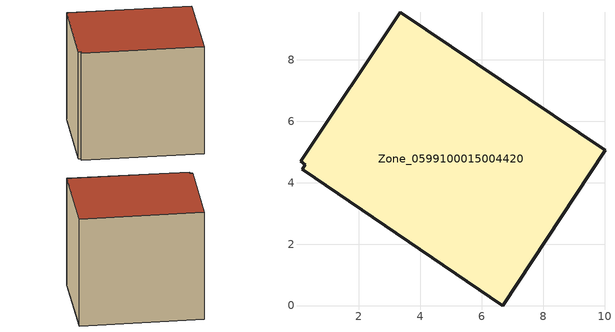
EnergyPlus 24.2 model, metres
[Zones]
Zone_0599100015004420
 floor ground (C_G): 0.1,4.7 3.35,9.55 10.02,5.05 6.7,0 0.15,4.44 0.26,4.59 z0.89
 wall outside (C_F): 10.02,5.05 3.35,9.55 0.1,4.7 0.26,4.59 0.15,4.44 6.7,0 10.02,5.05 z0.89:8.47
 roof outside (C_R): 3.35,9.55 0.1,4.7 0.26,4.59 0.15,4.44 6.7,0 10.02,5.05 z8.47
[BUILDING]
Pand.0599100015004420: North Axis=0; Terrain=City; Loads Convergence Tolerance Value=0.04; Temperature Convergence Tolerance Value=0.4; Solar Distribution=FullExterior; Maximum Number of Warmup Days=25; Minimum Number of Warmup Days=1
[Site:Location]
Rotterdam.The.Hague.AP_ZH_NLD Design_Conditions: Latitude=51.96; Longitude=4.45; Time Zone=1; Elevation=-4.5
[SITE:GROUNDTEMPERATURE:BUILDINGSURFACE]
18, 18, 18, 18, 18, 18, 18, 18, 18, 18, 18, 18
[MATERIAL] Thermal Absorptance=0.9; Solar Absorptance=0.7; Visible Absorptance=0.7
Name | Roughness | Thickness | Conductivity | Density | Specific Heat
G.TI.1965-1974 | MediumSmooth | 0.15 | 0.882353 | 540 | 1210
F.TI.1965-1974 | Rough | 0.3 | 0.697674 | 1920 | 840
R.TI.1965-1974 | MediumRough | 0.2 | 0.232558 | 1500 | 1000
[CONSTRUCTION]
C_G: G.TI.1965-1974
C_F: F.TI.1965-1974
C_R: R.TI.1965-1974
[ZONE]
Zone_0599100015004420: Type=1; Multiplier=1; Ceiling Height=Autocalculate; Volume=Autocalculate; Floor Area=autocalculate; Part of Total Floor Area=Yes
[ZONEINFILTRATION:DESIGNFLOWRATE]
Infil_Zone_0599100015004420: Zone or ZoneList or Space or SpaceList=Zone_0599100015004420; Schedule=AlwaysOn; Design Flow Rate Calculation Method=Flow/Area; Flow Rate per Floor Area=0.003; Constant Term Coefficient=1; Temperature Term Coefficient=0; Velocity Term Coefficient=0; Velocity Squared Term Coefficient=0
[HVACTEMPLATE:ZONE:IDEALLOADSAIRSYSTEM]
Zone_0599100015004420: Maximum Heating Supply Air Temperature=50; Minimum Cooling Supply Air Temperature=13; Maximum Heating Supply Air Humidity Ratio=0.0156; Minimum Cooling Supply Air Humidity Ratio=0.0077; Heating Limit=NoLimit; Cooling Limit=NoLimit; Dehumidification Control Type=ConstantSensibleHeatRatio; Cooling Sensible Heat Ratio=0.7; Dehumidification Setpoint=60; Humidification Control Type=None; Humidification Setpoint=30; Outdoor Air Method=None; Outdoor Air Flow Rate per Person=0.00944; Outdoor Air Flow Rate per Zone Floor Area=0; Outdoor Air Flow Rate per Zone=0; Demand Controlled Ventilation Type=None; Outdoor Air Economizer Type=NoEconomizer; Heat Recovery Type=None; Sensible Heat Recovery Effectiveness=0.7; Latent Heat Recovery Effectiveness=0.65
[ZONECONTROL:THERMOSTAT]
ThermostatControl_Zone_0599100015004420: Zone or ZoneList=Zone_0599100015004420; Control Type Schedule=DualSetpointControlType; Control 1=Thermostat_Zone_0599100015004420; Temperature Difference Between Cutout And Setpoint=0
[THERMOSTATSETPOINT:DUALSETPOINT]
Thermostat_Zone_0599100015004420: Heating Setpoint Temperature Schedule=HeatingSetpoint_Zone_0599100015004420; Cooling Setpoint Temperature Schedule=CoolingSetpoint_Zone_0599100015004420
[SCHEDULE:COMPACT]
HeatingSetpoint_Zone_0599100015004420: Through: 12/31, For: AllDays, Until: 24:00, 21
CoolingSetpoint_Zone_0599100015004420: Through: 12/31, For: AllDays, Until: 24:00, 24
DualSetpointControlType: Through: 12/31, For: AllDays, Until: 24:00, 4
AlwaysOn: Through: 12/31, For: AllDays, Until: 24:00, 1
